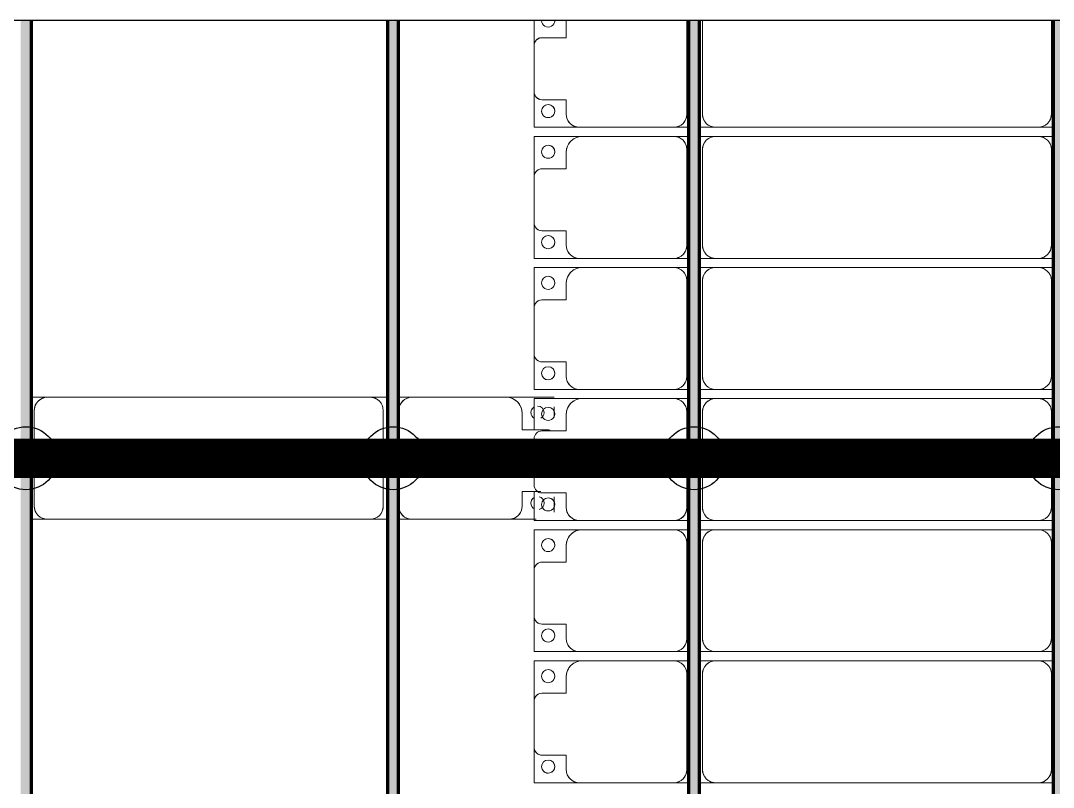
# Model space of a CAD drawing. Header units: millimetres. Extents: x -268744 to 115753, y -96240 to -10461.
# Drawn here: x -114179 to -110241, y -67571 to -64647 of the extents above; entities that cross this region are included whole.
import ezdxf

# ---------------------------------------------------------------- set-up
doc = ezdxf.new("R2010")
doc.units = ezdxf.units.MM
doc.layers.add('A-GENM', color=13, linetype='Continuous', lineweight=9)
doc.layers.add('S-BEAM', color=12, linetype='Continuous', lineweight=9)
doc.layers.add('GC-HOP 40x60 GIA CUONG', color=1, linetype='Continuous')

# ---------------------------------------------------------------- blocks, each defined once
blk = doc.blocks.new('Dầm C52 - Hộp 40x60-V24-KHUNG KẾT CẤU BÈ PIN 1')
at = {"layer": 'S-BEAM', "color": 4, "lineweight": 25}
blk.add_line((145811, -20), (-145811, -20), dxfattribs=at)
blk = doc.blocks.new('Dai phao do pin - DẢI PHAO ĐỠ PIN-V31-KHUNG KẾT CẤU BÈ PIN 1')
at = {"layer": 'A-GENM', "color": 7}
for p, q in [((67087.6, 241.6), (67149.7, 241.6)), ((67087.6, 241.6), (67149.7, 241.6)), ((68380.3, 241.6), (67149.7, 241.6)), ((68380.3, 241.6), (68447.6, 241.6)), ((68380.3, 241.6), (68447.6, 241.6)), ((68487.6, 241.6), (68539.7, 241.6)), ((68487.6, 241.6), (68539.7, 241.6)), ((68899.7, 241.6), (68539.7, 241.6)), ((68899.7, 241.6), (69082.2, 241.6)), ((69082.2, 241.6), (68899.7, 241.6)), ((69082.2, 205.8), (69082.2, 164.2)), ((69082.2, 164.2), (69082.2, 205.8)), ((67099.7, 191.6), (67099.7, -173.4)), ((68430.3, -173.4), (68430.3, 191.6)), ((68489.7, 191.6), (68489.7, -173.4)), ((68959.7, 118.2), (68959.7, 181.6)), ((69052.2, 118.2), (68959.7, 118.2)), ((68959.7, -173.4), (68959.7, -118.2)), ((68959.7, -118.2), (69030.6, -118.2)), ((69082.2, -137.5), (69082.2, -195.9)), ((69082.2, -195.9), (69082.2, -137.5)), ((67149.7, -223.4), (67087.6, -223.4)), ((67149.7, -223.4), (67087.6, -223.4)), ((67149.7, -223.4), (68380.3, -223.4)), ((68447.6, -223.4), (68380.3, -223.4)), ((68447.6, -223.4), (68380.3, -223.4)), ((68539.7, -223.4), (68487.6, -223.4)), ((68539.7, -223.4), (68487.6, -223.4)), ((68539.7, -223.4), (68909.7, -223.4)), ((69013.6, -223.4), (68909.7, -223.4)), ((68909.7, -223.4), (69013.6, -223.4))]:
    blk.add_line(p, q, dxfattribs=at)
for centre, radius, start, end in [((67149.7, 191.6), 50, 90, 180), ((67149.7, 191.6), 50, 105, 135), ((68380.3, 191.6), 50, 360, 90), ((68380.3, 191.6), 50, 60, 90), ((68539.7, 191.6), 50, 90, 180), ((68539.7, 191.6), 50, 105, 180), ((68899.7, 181.6), 60, 360, 90), ((67149.7, 191.6), 50, 150, 180), ((68380.3, 191.6), 50, 15, 30), ((68899.7, 181.6), 60, 360, 60), ((69018.6, 183.2), 25, 120, 180), ((69018.6, 183.2), 25, 120, 165), ((69018.6, 183.2), 25, 0, 90), ((69018.6, 183.2), 25, 0, 90), ((69018.6, 183.2), 25, 180, 240), ((69018.6, 183.2), 25, 180, 195), ((69018.6, 183.2), 25, 210, 240), ((69018.6, 183.2), 25, 300, 0), ((69018.6, 183.2), 25, 300, 0), ((69052.2, 88.2), 30, 60, 90), ((69018.6, -161.8), 25, 120, 180), ((69018.6, -161.8), 25, 120, 165), ((69018.6, -161.8), 25, 0, 75), ((69018.6, -161.8), 25, 0, 75), ((67149.7, -173.4), 50, 180, 270), ((67149.7, -173.4), 50, 180, 210), ((68380.3, -173.4), 50, 270, 0), ((68380.3, -173.4), 50, 330, 0), ((68539.7, -173.4), 50, 180, 270), ((68539.7, -173.4), 50, 180, 255), ((68909.7, -173.4), 50, 270, 360), ((68909.7, -173.4), 50, 285, 360), ((69018.6, -161.8), 25, 180, 240), ((69018.6, -161.8), 25, 180, 240), ((69018.6, -161.8), 25, 285, 0), ((69018.6, -161.8), 25, 285, 0), ((67149.7, -173.4), 50, 240, 270), ((68380.3, -173.4), 50, 285, 300)]:
    blk.add_arc(centre, radius, start, end, dxfattribs=at)
blk = doc.blocks.new('Dầm C52 - Dầm C52-V2-KHUNG KẾT CẤU BÈ PIN 1')
at = {"layer": 'S-BEAM', "lineweight": 140}
h = blk.add_hatch(color=1, dxfattribs=at)
h.paths.add_polyline_path([(-25480.9, 20), (-25480.9, -20), (-25440.9, -20), (-25440.9, 20)])
h.paths.add_polyline_path([(-25400.9, 20), (-25400.9, -20), (-19440.9, -20), (-19443, 20), (-24983.5, 20)])
h.paths.add_polyline_path([(-19400.9, 20), (-19400.9, -20), (-13440.9, -20), (-13440.9, 20), (-18519.6, 20)])
h.paths.add_polyline_path([(-13400.9, -20), (-7440.9, -20), (-7440.9, 20), (-13400.9, 20)])
h.paths.add_polyline_path([(-7400.9, 20), (-7400.9, -20), (-1440.9, -20), (-1440.9, 20), (-6515.3, 20)])
h.paths.add_polyline_path([(-1400.9, 20), (-1400.9, -20), (4559.1, -20), (4559.1, 20), (-974.9, 20)])
h.paths.add_polyline_path([(4599.1, -20), (10559.1, -20), (10559.1, 20), (4599.1, 20)])
h.paths.add_polyline_path([(10599.1, -20), (16559.1, -20), (16559.1, 20), (10599.1, 20)])
h.paths.add_polyline_path([(16599.1, 20), (16599.1, -20), (22559.1, -20), (22559.1, 20), (17493.2, 20)])
h.paths.add_polyline_path([(22599.1, 20), (22599.1, -20), (25259.1, -20), (25259.1, 20), (23033.7, 20)])
h.paths.add_polyline_path([(25299.1, -20), (25480.9, -20), (25480.9, 20), (25299.1, 20)])
at = {"layer": 'S-BEAM', "color": 1, "lineweight": 140}
blk.add_line((-19443, -20), (-25400.9, -20), dxfattribs=at)
blk = doc.blocks.new('Dầm C52 - Dầm C52-102503-KHUNG KẾT CẤU BÈ PIN 1')
at = {"layer": 'S-BEAM', "lineweight": 140}
h = blk.add_hatch(color=1, dxfattribs=at)
h.paths.add_polyline_path([(-25480.9, 20), (-25480.9, -20), (-25440.9, -20), (-25440.9, 20)])
h.paths.add_polyline_path([(-25400.9, 20), (-25400.9, -20), (-19440.9, -20), (-19443, 20), (-24983.5, 20)])
h.paths.add_polyline_path([(-19400.9, 20), (-19400.9, -20), (-13440.9, -20), (-13440.9, 20), (-17596.2, 20)])
h.paths.add_polyline_path([(-13400.9, -20), (-7440.9, -20), (-7440.9, 20), (-13400.9, 20)])
h.paths.add_polyline_path([(-7400.9, -20), (-1440.9, -20), (-1440.9, 20), (-7400.9, 20)])
h.paths.add_polyline_path([(-1400.9, -20), (4559.1, -20), (4559.1, 20), (-1400.9, 20)])
h.paths.add_polyline_path([(4599.1, -20), (10559.1, -20), (10559.1, 20), (4599.1, 20)])
h.paths.add_polyline_path([(10599.1, 20), (10599.1, -20), (16559.1, -20), (16559.1, 20), (11952.8, 20)])
h.paths.add_polyline_path([(16599.1, -20), (22559.1, -20), (22559.1, 20), (16599.1, 20)])
h.paths.add_polyline_path([(22599.1, -20), (25259.1, -20), (25259.1, 20), (22599.1, 20)])
h.paths.add_polyline_path([(25299.1, -20), (25441.8, -20), (25441.8, 20), (25299.1, 20)])
at = {"layer": 'S-BEAM', "color": 1, "lineweight": 140}
for p, q in [((-25400.9, 20), (-19443, 20)), ((-19443, -20), (-25400.9, -20))]:
    blk.add_line(p, q, dxfattribs=at)
blk = doc.blocks.new('Dải phao đi lại kèm đỡ invester - DẢI PHAO ĐI LẠI-V76-KHUNG KẾT CẤU BÈ PIN 1')
at = {"layer": 'A-GENM', "color": 7}
for p, q in [((44673.4, 660.3), (44318.9, 660.3)), ((44723.4, 667.6), (44723.4, 610.3)), ((44723.4, 667.6), (44723.4, 610.3)), ((44758.4, 610.3), (44758.4, 667.6)), ((44758.4, 610.3), (44758.4, 667.6)), ((45173.4, 660.3), (44808.4, 660.3)), ((45223.4, 667.6), (45223.4, 610.3)), ((45223.4, 667.6), (45223.4, 610.3)), ((45258.4, 610.3), (45258.4, 667.6)), ((45258.4, 610.3), (45258.4, 667.6)), ((45673.4, 660.3), (45308.4, 660.3)), ((45723.4, 667.6), (45723.4, 610.3)), ((45723.4, 667.6), (45723.4, 610.3)), ((45758.4, 610.3), (45758.4, 667.6)), ((45758.4, 610.3), (45758.4, 667.6)), ((46173.4, 660.3), (45808.4, 660.3)), ((46223.4, 667.6), (46223.4, 610.3)), ((46223.4, 667.6), (46223.4, 610.3)), ((46258.4, 610.3), (46258.4, 667.6)), ((46258.4, 610.3), (46258.4, 667.6)), ((46673.4, 660.3), (46308.4, 660.3)), ((46723.4, 667.6), (46723.4, 610.3)), ((46723.4, 667.6), (46723.4, 610.3)), ((46758.4, 610.3), (46758.4, 667.6)), ((46758.4, 610.3), (46758.4, 667.6)), ((47173.4, 660.3), (46808.4, 660.3)), ((47223.4, 667.6), (47223.4, 610.3)), ((47223.4, 667.6), (47223.4, 610.3)), ((44723.4, -620.3), (44723.4, 610.3)), ((44758.4, 610.3), (44758.4, -620.3)), ((45223.4, -620.3), (45223.4, 610.3)), ((45258.4, 610.3), (45258.4, -620.3)), ((45723.4, -620.3), (45723.4, 610.3)), ((45758.4, 610.3), (45758.4, -620.3)), ((46223.4, -620.3), (46223.4, 610.3)), ((46258.4, 610.3), (46258.4, -620.3)), ((46723.4, -620.3), (46723.4, 610.3)), ((46758.4, 610.3), (46758.4, -620.3)), ((47223.4, -620.3), (47223.4, 610.3)), ((44723.4, -620.3), (44723.4, -682.4)), ((44723.4, -620.3), (44723.4, -682.4)), ((44758.4, -682.4), (44758.4, -620.3)), ((44758.4, -682.4), (44758.4, -620.3)), ((45223.4, -620.3), (45223.4, -682.4)), ((45223.4, -620.3), (45223.4, -682.4)), ((45258.4, -682.4), (45258.4, -620.3)), ((45258.4, -682.4), (45258.4, -620.3)), ((45723.4, -620.3), (45723.4, -682.4)), ((45723.4, -620.3), (45723.4, -682.4)), ((45758.4, -682.4), (45758.4, -620.3)), ((45758.4, -682.4), (45758.4, -620.3)), ((46223.4, -620.3), (46223.4, -682.4)), ((46223.4, -620.3), (46223.4, -682.4)), ((46258.4, -682.4), (46258.4, -620.3)), ((46258.4, -682.4), (46258.4, -620.3)), ((46723.4, -620.3), (46723.4, -682.4)), ((46723.4, -620.3), (46723.4, -682.4)), ((46758.4, -682.4), (46758.4, -620.3)), ((46758.4, -682.4), (46758.4, -620.3)), ((47223.4, -620.3), (47223.4, -682.4)), ((47223.4, -620.3), (47223.4, -682.4)), ((44318.9, -670.3), (44673.4, -670.3)), ((44808.4, -670.3), (45173.4, -670.3)), ((45308.4, -670.3), (45673.4, -670.3)), ((45808.4, -670.3), (46173.4, -670.3)), ((46308.4, -670.3), (46673.4, -670.3)), ((46808.4, -670.3), (47173.4, -670.3)), ((44673.4, -729.7), (44318.9, -729.7)), ((44723.4, -722.4), (44723.4, -779.7)), ((44723.4, -722.4), (44723.4, -779.7)), ((44758.4, -779.7), (44758.4, -722.4)), ((44758.4, -779.7), (44758.4, -722.4)), ((45173.4, -729.7), (44808.4, -729.7)), ((45223.4, -722.4), (45223.4, -779.7)), ((45223.4, -722.4), (45223.4, -779.7)), ((45258.4, -779.7), (45258.4, -722.4)), ((45258.4, -779.7), (45258.4, -722.4)), ((45673.4, -729.7), (45308.4, -729.7)), ((45723.4, -722.4), (45723.4, -779.7)), ((45723.4, -722.4), (45723.4, -779.7)), ((45758.4, -779.7), (45758.4, -722.4)), ((45758.4, -779.7), (45758.4, -722.4)), ((46173.4, -729.7), (45808.4, -729.7)), ((46223.4, -722.4), (46223.4, -779.7)), ((46223.4, -722.4), (46223.4, -779.7)), ((46258.4, -779.7), (46258.4, -722.4)), ((46258.4, -779.7), (46258.4, -722.4)), ((46673.4, -729.7), (46308.4, -729.7)), ((46723.4, -722.4), (46723.4, -779.7)), ((46723.4, -722.4), (46723.4, -779.7)), ((46758.4, -779.7), (46758.4, -722.4)), ((46758.4, -779.7), (46758.4, -722.4)), ((47173.4, -729.7), (46808.4, -729.7)), ((47223.4, -722.4), (47223.4, -779.7)), ((47223.4, -722.4), (47223.4, -779.7)), ((44723.4, -1139.7), (44723.4, -779.7)), ((44758.4, -779.7), (44758.4, -1129.7)), ((45223.4, -1139.7), (45223.4, -779.7)), ((45258.4, -779.7), (45258.4, -1129.7)), ((45723.4, -1139.7), (45723.4, -779.7)), ((45758.4, -779.7), (45758.4, -1129.7)), ((46223.4, -1139.7), (46223.4, -779.7)), ((46258.4, -779.7), (46258.4, -1129.7)), ((46723.4, -1139.7), (46723.4, -779.7)), ((46758.4, -779.7), (46758.4, -1129.7)), ((47223.4, -1139.7), (47223.4, -779.7)), ((44723.4, -1139.7), (44723.4, -1312.2)), ((44723.4, -1312.2), (44723.4, -1139.7)), ((44758.4, -1312.2), (44758.4, -1129.7)), ((44758.4, -1129.7), (44758.4, -1312.2)), ((45223.4, -1139.7), (45223.4, -1312.2)), ((45223.4, -1312.2), (45223.4, -1139.7)), ((45258.4, -1312.2), (45258.4, -1129.7)), ((45258.4, -1129.7), (45258.4, -1312.2)), ((45723.4, -1139.7), (45723.4, -1312.2)), ((45723.4, -1312.2), (45723.4, -1139.7)), ((45758.4, -1312.2), (45758.4, -1129.7)), ((45758.4, -1129.7), (45758.4, -1312.2)), ((46223.4, -1139.7), (46223.4, -1312.2)), ((46223.4, -1312.2), (46223.4, -1139.7)), ((46258.4, -1312.2), (46258.4, -1129.7)), ((46258.4, -1129.7), (46258.4, -1312.2)), ((46723.4, -1139.7), (46723.4, -1312.2)), ((46723.4, -1312.2), (46723.4, -1139.7)), ((46758.4, -1312.2), (46758.4, -1129.7)), ((46758.4, -1129.7), (46758.4, -1312.2)), ((47223.4, -1139.7), (47223.4, -1312.2)), ((47223.4, -1312.2), (47223.4, -1139.7)), ((44318.4, -1189.7), (44381.8, -1189.7)), ((44381.8, -1189.7), (44381.8, -1282.2)), ((44618.2, -1282.2), (44618.2, -1189.7)), ((44618.2, -1189.7), (44673.4, -1189.7)), ((44818.4, -1189.7), (44881.8, -1189.7)), ((44881.8, -1189.7), (44881.8, -1282.2)), ((45118.2, -1282.2), (45118.2, -1189.7)), ((45118.2, -1189.7), (45173.4, -1189.7)), ((45318.4, -1189.7), (45381.8, -1189.7)), ((45381.8, -1189.7), (45381.8, -1282.2)), ((45618.2, -1282.2), (45618.2, -1189.7)), ((45618.2, -1189.7), (45673.4, -1189.7)), ((45818.4, -1189.7), (45881.8, -1189.7)), ((45881.8, -1189.7), (45881.8, -1282.2)), ((46118.2, -1282.2), (46118.2, -1189.7)), ((46118.2, -1189.7), (46173.4, -1189.7)), ((46318.4, -1189.7), (46381.8, -1189.7)), ((46381.8, -1189.7), (46381.8, -1282.2)), ((46618.2, -1282.2), (46618.2, -1189.7)), ((46618.2, -1189.7), (46673.4, -1189.7)), ((46818.4, -1189.7), (46881.8, -1189.7)), ((46881.8, -1189.7), (46881.8, -1282.2)), ((47118.2, -1282.2), (47118.2, -1189.7)), ((47118.2, -1189.7), (47173.4, -1189.7)), ((44411.8, -1312.2), (44318.9, -1312.2)), ((44318.9, -1312.2), (44411.8, -1312.2)), ((44411.8, -1312.2), (44588.2, -1312.2)), ((44723.4, -1312.2), (44588.2, -1312.2)), ((44588.2, -1312.2), (44723.4, -1312.2)), ((44911.8, -1312.2), (44758.4, -1312.2)), ((44758.4, -1312.2), (44911.8, -1312.2)), ((44911.8, -1312.2), (45088.2, -1312.2)), ((45223.4, -1312.2), (45088.2, -1312.2)), ((45088.2, -1312.2), (45223.4, -1312.2)), ((45411.8, -1312.2), (45258.4, -1312.2)), ((45258.4, -1312.2), (45411.8, -1312.2)), ((45411.8, -1312.2), (45588.2, -1312.2)), ((45723.4, -1312.2), (45588.2, -1312.2)), ((45588.2, -1312.2), (45723.4, -1312.2)), ((45876.8, -1312.2), (45758.4, -1312.2)), ((45758.4, -1312.2), (45876.8, -1312.2)), ((45911.8, -1312.2), (46088.2, -1312.2)), ((46223.4, -1312.2), (46113.2, -1312.2)), ((46113.2, -1312.2), (46223.4, -1312.2)), ((46411.8, -1312.2), (46258.4, -1312.2)), ((46258.4, -1312.2), (46411.8, -1312.2)), ((46411.8, -1312.2), (46588.2, -1312.2)), ((46723.4, -1312.2), (46588.2, -1312.2)), ((46588.2, -1312.2), (46723.4, -1312.2)), ((46911.8, -1312.2), (46758.4, -1312.2)), ((46758.4, -1312.2), (46911.8, -1312.2)), ((46911.8, -1312.2), (47088.2, -1312.2)), ((47223.4, -1312.2), (47089.1, -1312.2)), ((47089.1, -1312.2), (47223.4, -1312.2))]:
    blk.add_line(p, q, dxfattribs=at)
for centre, radius, start, end in [((44673.4, 610.3), 50, 360, 90), ((44673.4, 610.3), 50, 60, 90), ((44673.4, 610.3), 50, 15, 30), ((44808.4, 610.3), 50, 90, 180), ((44808.4, 610.3), 50, 150, 180), ((44808.4, 610.3), 50, 105, 120), ((45173.4, 610.3), 50, 0, 90), ((45173.4, 610.3), 50, 60, 90), ((45173.4, 610.3), 50, 15, 30), ((45308.4, 610.3), 50, 90, 180), ((45308.4, 610.3), 50, 150, 180), ((45308.4, 610.3), 50, 105, 120), ((45673.4, 610.3), 50, 0, 90), ((45673.4, 610.3), 50, 60, 90), ((45673.4, 610.3), 50, 15, 30), ((45808.4, 610.3), 50, 90, 180), ((45808.4, 610.3), 50, 150, 180), ((45808.4, 610.3), 50, 105, 120), ((46173.4, 610.3), 50, 360, 90), ((46173.4, 610.3), 50, 60, 90), ((46173.4, 610.3), 50, 15, 30), ((46308.4, 610.3), 50, 90, 180), ((46308.4, 610.3), 50, 150, 180), ((46308.4, 610.3), 50, 105, 120), ((46673.4, 610.3), 50, 360, 90), ((46673.4, 610.3), 50, 60, 90), ((46673.4, 610.3), 50, 15, 30), ((46808.4, 610.3), 50, 90, 180), ((46808.4, 610.3), 50, 150, 180), ((46808.4, 610.3), 50, 105, 120), ((47173.4, 610.3), 50, 0, 90), ((47173.4, 610.3), 50, 60, 90), ((47173.4, 610.3), 50, 15, 30), ((44673.4, -620.3), 50, 270, 0), ((44673.4, -620.3), 50, 330, 0), ((44808.4, -620.3), 50, 180, 270), ((45173.4, -620.3), 50, 270, 0), ((45173.4, -620.3), 50, 330, 0), ((45308.4, -620.3), 50, 180, 270), ((45673.4, -620.3), 50, 270, 0), ((45673.4, -620.3), 50, 330, 0), ((45808.4, -620.3), 50, 180, 270), ((46173.4, -620.3), 50, 270, 0), ((46173.4, -620.3), 50, 330, 0), ((46308.4, -620.3), 50, 180, 270), ((46673.4, -620.3), 50, 270, 0), ((46673.4, -620.3), 50, 330, 0), ((46808.4, -620.3), 50, 180, 270), ((47173.4, -620.3), 50, 270, 0), ((47173.4, -620.3), 50, 330, 360), ((44673.4, -620.3), 50, 270, 300), ((44808.4, -620.3), 50, 195, 225), ((44808.4, -620.3), 50, 240, 270), ((45173.4, -620.3), 50, 270, 300), ((45308.4, -620.3), 50, 195, 225), ((45308.4, -620.3), 50, 240, 270), ((45673.4, -620.3), 50, 270, 300), ((45808.4, -620.3), 50, 195, 225), ((45808.4, -620.3), 50, 240, 270), ((46173.4, -620.3), 50, 270, 300), ((46308.4, -620.3), 50, 195, 225), ((46308.4, -620.3), 50, 240, 270), ((46673.4, -620.3), 50, 270, 300), ((46808.4, -620.3), 50, 195, 225), ((46808.4, -620.3), 50, 240, 270), ((47173.4, -620.3), 50, 270, 300), ((44673.4, -779.7), 50, 0, 90), ((44673.4, -779.7), 50, 15, 90), ((44808.4, -779.7), 50, 90, 180), ((44808.4, -779.7), 50, 90, 165), ((45173.4, -779.7), 50, 360, 90), ((45173.4, -779.7), 50, 15, 90), ((45308.4, -779.7), 50, 90, 180), ((45308.4, -779.7), 50, 90, 165), ((45673.4, -779.7), 50, 360, 90), ((45673.4, -779.7), 50, 15, 90), ((45808.4, -779.7), 50, 90, 180), ((45808.4, -779.7), 50, 90, 165), ((46173.4, -779.7), 50, 360, 90), ((46173.4, -779.7), 50, 15, 90), ((46308.4, -779.7), 50, 90, 180), ((46308.4, -779.7), 50, 90, 165), ((46673.4, -779.7), 50, 360, 90), ((46673.4, -779.7), 50, 15, 90), ((46808.4, -779.7), 50, 90, 180), ((46808.4, -779.7), 50, 90, 165), ((47173.4, -779.7), 50, 360, 90), ((47173.4, -779.7), 50, 15, 90), ((44673.4, -1139.7), 50, 270, 0), ((44818.4, -1129.7), 60, 180, 270), ((45173.4, -1139.7), 50, 270, 0), ((45318.4, -1129.7), 60, 180, 270), ((45673.4, -1139.7), 50, 270, 0), ((45818.4, -1129.7), 60, 180, 270), ((46173.4, -1139.7), 50, 270, 360), ((46318.4, -1129.7), 60, 180, 270), ((46673.4, -1139.7), 50, 270, 360), ((46818.4, -1129.7), 60, 180, 270), ((47173.4, -1139.7), 50, 270, 360), ((44673.4, -1139.7), 50, 270, 345), ((44818.4, -1129.7), 60, 210, 270), ((45173.4, -1139.7), 50, 270, 345), ((45318.4, -1129.7), 60, 210, 270), ((45673.4, -1139.7), 50, 270, 345), ((45818.4, -1129.7), 60, 210, 270), ((46173.4, -1139.7), 50, 270, 345), ((46318.4, -1129.7), 60, 210, 270), ((46673.4, -1139.7), 50, 270, 345), ((46818.4, -1129.7), 60, 210, 270), ((47173.4, -1139.7), 50, 270, 345), ((44316.8, -1258.6), 25, 270, 90), ((44316.8, -1258.6), 25, 60, 90), ((44316.8, -1258.6), 25, 270, 30), ((44661.8, -1258.6), 25, 90, 270), ((44661.8, -1258.6), 25, 180, 270), ((44661.8, -1258.6), 25, 90, 165), ((44661.8, -1258.6), 25, 270, 90), ((44661.8, -1258.6), 25, 15, 90), ((44661.8, -1258.6), 25, 270, 360), ((44816.8, -1258.6), 25, 90, 270), ((44816.8, -1258.6), 25, 180, 270), ((44816.8, -1258.6), 25, 90, 165), ((44816.8, -1258.6), 25, 270, 90), ((44816.8, -1258.6), 25, 60, 90), ((44816.8, -1258.6), 25, 270, 30), ((45161.8, -1258.6), 25, 90, 270), ((45161.8, -1258.6), 25, 180, 270), ((45161.8, -1258.6), 25, 90, 165), ((45161.8, -1258.6), 25, 270, 90), ((45161.8, -1258.6), 25, 15, 90), ((45161.8, -1258.6), 25, 270, 0), ((45316.8, -1258.6), 25, 90, 270), ((45316.8, -1258.6), 25, 180, 270), ((45316.8, -1258.6), 25, 90, 165), ((45316.8, -1258.6), 25, 270, 90), ((45316.8, -1258.6), 25, 60, 90), ((45316.8, -1258.6), 25, 270, 30), ((45661.8, -1258.6), 25, 90, 270), ((45661.8, -1258.6), 25, 180, 270), ((45661.8, -1258.6), 25, 90, 165), ((45661.8, -1258.6), 25, 270, 90), ((45661.8, -1258.6), 25, 15, 90), ((45661.8, -1258.6), 25, 270, 360), ((45816.8, -1258.6), 25, 90, 270), ((45816.8, -1258.6), 25, 180, 270), ((45816.8, -1258.6), 25, 90, 165), ((45816.8, -1258.6), 25, 270, 90), ((45816.8, -1258.6), 25, 60, 90), ((45816.8, -1258.6), 25, 270, 30), ((46161.8, -1258.6), 25, 90, 270), ((46161.8, -1258.6), 25, 180, 270), ((46161.8, -1258.6), 25, 90, 165), ((46161.8, -1258.6), 25, 270, 90), ((46161.8, -1258.6), 25, 15, 90), ((46161.8, -1258.6), 25, 270, 0), ((46316.8, -1258.6), 25, 90, 270), ((46316.8, -1258.6), 25, 180, 270), ((46316.8, -1258.6), 25, 90, 165), ((46316.8, -1258.6), 25, 270, 90), ((46316.8, -1258.6), 25, 60, 90), ((46316.8, -1258.6), 25, 270, 30), ((46661.8, -1258.6), 25, 90, 270), ((46661.8, -1258.6), 25, 180, 270), ((46661.8, -1258.6), 25, 90, 165), ((46661.8, -1258.6), 25, 270, 90), ((46661.8, -1258.6), 25, 15, 90), ((46661.8, -1258.6), 25, 270, 0), ((46816.8, -1258.6), 25, 90, 270), ((46816.8, -1258.6), 25, 180, 270), ((46816.8, -1258.6), 25, 90, 165), ((46816.8, -1258.6), 25, 270, 90), ((46816.8, -1258.6), 25, 60, 90), ((46816.8, -1258.6), 25, 270, 30), ((47161.8, -1258.6), 25, 90, 270), ((47161.8, -1258.6), 25, 180, 270), ((47161.8, -1258.6), 25, 90, 165), ((47161.8, -1258.6), 25, 270, 90), ((47161.8, -1258.6), 25, 15, 90), ((47161.8, -1258.6), 25, 270, 0), ((44411.8, -1282.2), 30, 180, 270), ((44411.8, -1282.2), 30, 195, 225), ((44411.8, -1282.2), 30, 195, 255), ((44411.8, -1282.2), 30, 195, 225), ((44588.2, -1282.2), 30, 270, 0), ((44588.2, -1282.2), 30, 285, 345), ((44588.2, -1282.2), 30, 315, 345), ((44588.2, -1282.2), 30, 315, 345), ((44911.8, -1282.2), 30, 180, 270), ((44911.8, -1282.2), 30, 195, 225), ((44911.8, -1282.2), 30, 195, 255), ((44911.8, -1282.2), 30, 195, 225), ((45088.2, -1282.2), 30, 270, 0), ((45088.2, -1282.2), 30, 285, 345), ((45088.2, -1282.2), 30, 315, 345), ((45088.2, -1282.2), 30, 315, 345), ((45411.8, -1282.2), 30, 180, 270), ((45411.8, -1282.2), 30, 195, 225), ((45411.8, -1282.2), 30, 195, 255), ((45411.8, -1282.2), 30, 195, 225), ((45588.2, -1282.2), 30, 270, 360), ((45588.2, -1282.2), 30, 285, 345), ((45588.2, -1282.2), 30, 315, 345), ((45588.2, -1282.2), 30, 315, 345), ((45911.8, -1282.2), 30, 180, 270), ((46088.2, -1282.2), 30, 270, 0), ((46088.2, -1282.2), 30, 330, 345), ((46088.2, -1282.2), 30, 330, 345), ((46411.8, -1282.2), 30, 180, 270), ((46411.8, -1282.2), 30, 195, 225), ((46411.8, -1282.2), 30, 195, 255), ((46411.8, -1282.2), 30, 195, 225), ((46588.2, -1282.2), 30, 270, 0), ((46588.2, -1282.2), 30, 285, 345), ((46588.2, -1282.2), 30, 315, 345), ((46588.2, -1282.2), 30, 315, 345), ((46911.8, -1282.2), 30, 180, 270), ((46911.8, -1282.2), 30, 195, 225), ((46911.8, -1282.2), 30, 195, 255), ((46911.8, -1282.2), 30, 195, 225), ((47088.2, -1282.2), 30, 270, 0), ((47088.2, -1282.2), 30, 271.7461, 345), ((47088.2, -1282.2), 30, 315, 345), ((47088.2, -1282.2), 30, 315, 345), ((44588.2, -1282.2), 30, 285, 300), ((44588.2, -1282.2), 30, 285, 300), ((45088.2, -1282.2), 30, 285, 300), ((45088.2, -1282.2), 30, 285, 300), ((45588.2, -1282.2), 30, 285, 300), ((45588.2, -1282.2), 30, 285, 300), ((46588.2, -1282.2), 30, 285, 300), ((46588.2, -1282.2), 30, 285, 300), ((47088.2, -1282.2), 30, 271.7461, 300), ((47088.2, -1282.2), 30, 271.7461, 300)]:
    blk.add_arc(centre, radius, start, end, dxfattribs=at)
blk = doc.blocks.new('Dầm C52 - Dầm C52-102502-KHUNG KẾT CẤU BÈ PIN 1')
at = {"layer": 'S-BEAM', "lineweight": 140}
h = blk.add_hatch(color=1, dxfattribs=at)
h.paths.add_polyline_path([(-25480.9, 20), (-25480.9, -20), (-25440.9, -20), (-25440.9, 20)])
h.paths.add_polyline_path([(-25400.9, 20), (-25400.9, -20), (-19440.9, -20), (-19443, 20), (-24983.5, 20)])
h.paths.add_polyline_path([(-19400.9, 20), (-19400.9, -20), (-13440.9, -20), (-13440.9, 20), (-18981.3, 20)])
h.paths.add_polyline_path([(-13400.9, -20), (-7440.9, -20), (-7440.9, 20), (-13400.9, 20)])
h.paths.add_polyline_path([(-7400.9, -20), (-1440.9, -20), (-1440.9, 20), (-7400.9, 20)])
h.paths.add_polyline_path([(-1400.9, -20), (4559.1, -20), (4559.1, 20), (-1400.9, 20)])
h.paths.add_polyline_path([(4599.1, 20), (4599.1, -20), (10559.1, -20), (10559.1, 20), (5027.2, 20)])
h.paths.add_polyline_path([(10599.1, -20), (16559.1, -20), (16559.1, 20), (10599.1, 20)])
h.paths.add_polyline_path([(16599.1, 20), (16599.1, -20), (22559.1, -20), (22559.1, 20), (17031.5, 20)])
h.paths.add_polyline_path([(22599.1, -20), (25259.1, -20), (25259.1, 20), (22599.1, 20)])
h.paths.add_polyline_path([(25299.1, -20), (25480.9, -20), (25480.9, 20), (25299.1, 20)])
at = {"layer": 'S-BEAM', "color": 1, "lineweight": 140}
for p, q in [((-25400.9, 20), (-19443, 20)), ((-19443, -20), (-25400.9, -20))]:
    blk.add_line(p, q, dxfattribs=at)
blk = doc.blocks.new('be pin 1_rvt-1-KHUNG KẾT CẤU BÈ PIN 1')
at = {"layer": 'A-GENM', "lineweight": 9, "rotation": 270.0000000003262}
blk.add_blockref('Dải phao đi lại kèm đỡ invester - DẢI PHAO ĐI LẠI-V76-KHUNG KẾT CẤU BÈ PIN 1', (-110909, -20329.7), dxfattribs=at)
at = {"layer": 'A-GENM', "lineweight": 9}
blk.add_blockref('Dai phao do pin - DẢI PHAO ĐỠ PIN-V31-KHUNG KẾT CẤU BÈ PIN 1', (-181226.8, -66324.7), dxfattribs=at)
at = {"layer": 'S-BEAM', "lineweight": 9, "rotation": 90.00000000032618}
for name, p in [('Dầm C52 - Dầm C52-V2-KHUNG KẾT CẤU BÈ PIN 1', (-114159.1, -45205.6)), ('Dầm C52 - Dầm C52-102502-KHUNG KẾT CẤU BÈ PIN 1', (-111611.4, -45205.6)), ('Dầm C52 - Dầm C52-102503-KHUNG KẾT CẤU BÈ PIN 1', (-112759.1, -45205.6)), ('Dầm C52 - Dầm C52-102503-KHUNG KẾT CẤU BÈ PIN 1', (-110221.4, -45205.6))]:
    blk.add_blockref(name, p, dxfattribs=at)
at = {"layer": 'S-BEAM', "lineweight": 9}
blk.add_blockref('Dầm C52 - Hộp 40x60-V24-KHUNG KẾT CẤU BÈ PIN 1', (-110896.7, -64626.5), dxfattribs=at)

msp = doc.modelspace()

# ---------------------------------------------------------------- linework, layer by layer
at = {"layer": 'GC-HOP 40x60 GIA CUONG', "const_width": 150}
msp.add_lwpolyline([(-116315.9, -66315.6), (-101516.4, -66315.6)], dxfattribs=at)
at = {"layer": 'GC-HOP 40x60 GIA CUONG'}
for centre in [(-114159.1, -66315.6), (-112759.1, -66315.6), (-111611.4, -66315.6), (-110221.4, -66315.6)]:
    msp.add_circle(centre, 120, dxfattribs=at)

# ---------------------------------------------------------------- block references
at = {"lineweight": 5}
msp.add_blockref('be pin 1_rvt-1-KHUNG KẾT CẤU BÈ PIN 1', (0, 0), dxfattribs=at)

doc.saveas('drawing.dxf')
